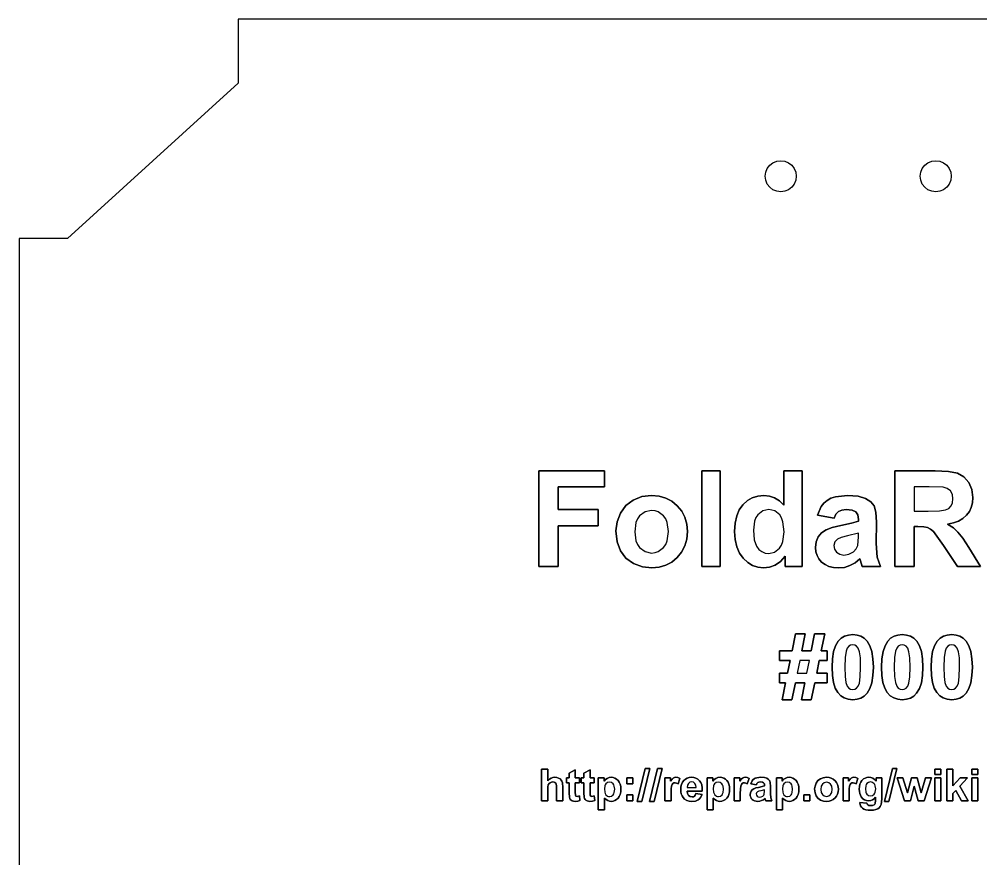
# Model space of a CAD drawing. Header units: metres. Extents: x 784 to 1000, y -1501 to -1285.
# Drawn here: x 783.7 to 907.8, y -1393 to -1284.8 of the extents above; entities that cross this region are included whole.
import ezdxf

# ---------------------------------------------------------------- set-up
doc = ezdxf.new("R2010")
doc.units = ezdxf.units.M

msp = doc.modelspace()

# ---------------------------------------------------------------- linework, layer by layer
at = {"layer": 'Layer0'}
for p, q in [((901.09, -1345.09, 0), (899.14, -1345.09, 0)), ((899.14, -1345.09, 0), (899.14, -1348.22, 0)), ((902.9, -1345.13, 0), (901.09, -1345.09, 0)), ((903.44, -1345.3, 0), (902.9, -1345.13, 0)), ((903.84, -1345.61, 0), (903.44, -1345.3, 0)), ((904.09, -1346.06, 0), (903.84, -1345.61, 0)), ((903.92, -1347.54, 0), (904.11, -1347.13, 0)), ((904.17, -1346.62, 0), (904.09, -1346.06, 0)), ((904.11, -1347.13, 0), (904.17, -1346.62, 0)), ((899.14, -1348.22, 0), (900.98, -1348.22, 0)), ((900.98, -1348.22, 0), (902.44, -1348.18, 0)), ((902.44, -1348.18, 0), (903.22, -1348.06, 0)), ((903.22, -1348.06, 0), (903.62, -1347.86, 0)), ((903.62, -1347.86, 0), (903.92, -1347.54, 0)), ((890.53, -1365.88, 0), (890.38, -1366.28, 0)), ((890.72, -1365.62, 0), (890.53, -1365.88, 0)), ((890.96, -1365.49, 0), (890.72, -1365.62, 0)), ((891.23, -1365.44, 0), (890.96, -1365.49, 0)), ((891.5, -1365.49, 0), (891.23, -1365.44, 0)), ((891.74, -1365.62, 0), (891.5, -1365.49, 0)), ((891.94, -1365.89, 0), (891.74, -1365.62, 0)), ((892.11, -1366.35, 0), (891.94, -1365.89, 0)), ((896.91, -1365.88, 0), (896.76, -1366.28, 0)), ((897.11, -1365.62, 0), (896.91, -1365.88, 0)), ((897.35, -1365.49, 0), (897.11, -1365.62, 0)), ((897.62, -1365.44, 0), (897.35, -1365.49, 0)), ((897.89, -1365.49, 0), (897.62, -1365.44, 0)), ((898.13, -1365.62, 0), (897.89, -1365.49, 0)), ((898.33, -1365.89, 0), (898.13, -1365.62, 0)), ((898.49, -1366.35, 0), (898.33, -1365.89, 0)), ((903.3, -1365.88, 0), (903.15, -1366.28, 0)), ((903.49, -1365.62, 0), (903.3, -1365.88, 0)), ((903.73, -1365.49, 0), (903.49, -1365.62, 0)), ((904, -1365.44, 0), (903.73, -1365.49, 0)), ((904.27, -1365.49, 0), (904, -1365.44, 0)), ((904.51, -1365.62, 0), (904.27, -1365.49, 0)), ((904.71, -1365.89, 0), (904.51, -1365.62, 0)), ((904.88, -1366.35, 0), (904.71, -1365.89, 0)), ((890.25, -1367.1, 0), (890.21, -1368.33, 0)), ((890.38, -1366.28, 0), (890.25, -1367.1, 0)), ((892.22, -1367.11, 0), (892.11, -1366.35, 0)), ((892.25, -1368.33, 0), (892.22, -1367.11, 0)), ((896.64, -1367.1, 0), (896.6, -1368.33, 0)), ((896.76, -1366.28, 0), (896.64, -1367.1, 0)), ((898.6, -1367.11, 0), (898.49, -1366.35, 0)), ((898.64, -1368.33, 0), (898.6, -1367.11, 0)), ((903.02, -1367.1, 0), (902.98, -1368.33, 0)), ((903.15, -1366.28, 0), (903.02, -1367.1, 0)), ((904.99, -1367.11, 0), (904.88, -1366.35, 0)), ((905.02, -1368.33, 0), (904.99, -1367.11, 0)), ((884.41, -1367.45, 0), (884.08, -1369.11, 0)), ((885.65, -1367.45, 0), (884.41, -1367.45, 0)), ((885.32, -1369.11, 0), (885.65, -1367.45, 0)), ((890.21, -1368.33, 0), (890.25, -1369.55, 0)), ((892.21, -1369.57, 0), (892.25, -1368.33, 0)), ((896.6, -1368.33, 0), (896.64, -1369.55, 0)), ((898.6, -1369.57, 0), (898.64, -1368.33, 0)), ((902.98, -1368.33, 0), (903.02, -1369.55, 0)), ((904.98, -1369.57, 0), (905.02, -1368.33, 0)), ((884.08, -1369.11, 0), (885.32, -1369.11, 0)), ((890.25, -1369.55, 0), (890.36, -1370.32, 0)), ((892.09, -1370.39, 0), (892.21, -1369.57, 0)), ((896.64, -1369.55, 0), (896.74, -1370.32, 0)), ((898.48, -1370.39, 0), (898.6, -1369.57, 0)), ((903.02, -1369.55, 0), (903.13, -1370.32, 0)), ((904.86, -1370.39, 0), (904.98, -1369.57, 0)), ((890.36, -1370.32, 0), (890.52, -1370.77, 0)), ((890.52, -1370.77, 0), (890.73, -1371.04, 0)), ((891.74, -1371.04, 0), (891.94, -1370.78, 0)), ((891.94, -1370.78, 0), (892.09, -1370.39, 0)), ((896.74, -1370.32, 0), (896.91, -1370.77, 0)), ((896.91, -1370.77, 0), (897.11, -1371.04, 0)), ((898.13, -1371.04, 0), (898.33, -1370.78, 0)), ((898.33, -1370.78, 0), (898.48, -1370.39, 0)), ((903.13, -1370.32, 0), (903.29, -1370.77, 0)), ((903.29, -1370.77, 0), (903.5, -1371.04, 0)), ((904.51, -1371.04, 0), (904.71, -1370.78, 0)), ((904.71, -1370.78, 0), (904.86, -1370.39, 0)), ((890.73, -1371.04, 0), (890.96, -1371.18, 0)), ((890.96, -1371.18, 0), (891.23, -1371.22, 0)), ((891.23, -1371.22, 0), (891.5, -1371.17, 0)), ((891.5, -1371.17, 0), (891.74, -1371.04, 0)), ((897.11, -1371.04, 0), (897.35, -1371.18, 0)), ((897.35, -1371.18, 0), (897.62, -1371.22, 0)), ((897.62, -1371.22, 0), (897.89, -1371.17, 0)), ((897.89, -1371.17, 0), (898.13, -1371.04, 0)), ((903.5, -1371.04, 0), (903.73, -1371.18, 0)), ((903.73, -1371.18, 0), (904, -1371.22, 0)), ((904, -1371.22, 0), (904.27, -1371.17, 0)), ((904.27, -1371.17, 0), (904.51, -1371.04, 0)), ((893.27, -1383.19, 0), (893.06, -1383.35, 0)), ((893.53, -1383.13, 0), (893.27, -1383.19, 0)), ((893.79, -1383.19, 0), (893.53, -1383.13, 0)), ((894.01, -1383.36, 0), (893.79, -1383.19, 0)), ((892.92, -1383.63, 0), (892.88, -1384.02, 0)), ((892.88, -1384.02, 0), (892.92, -1384.43, 0)), ((892.98, -1383.48, 0), (892.92, -1383.63, 0)), ((892.92, -1384.43, 0), (892.98, -1384.59, 0)), ((893.06, -1383.35, 0), (892.98, -1383.48, 0)), ((894.09, -1383.48, 0), (894.01, -1383.36, 0)), ((894.15, -1383.64, 0), (894.09, -1383.48, 0)), ((894.09, -1384.59, 0), (894.15, -1384.43, 0)), ((894.2, -1384.04, 0), (894.15, -1383.64, 0)), ((894.15, -1384.43, 0), (894.2, -1384.04, 0)), ((892.98, -1384.59, 0), (893.06, -1384.72, 0)), ((893.06, -1384.72, 0), (893.26, -1384.88, 0)), ((893.26, -1384.88, 0), (893.51, -1384.94, 0)), ((893.51, -1384.94, 0), (893.78, -1384.88, 0)), ((893.78, -1384.88, 0), (894, -1384.71, 0)), ((894, -1384.71, 0), (894.09, -1384.59, 0))]:
    msp.add_line(p, q, dxfattribs=at)
for points in [[(783.69, -1313.04, 0), (783.69, -1473.04, 0), (791.94, -1473.04, 0), (811.94, -1495.04, 0), (811.94, -1501.29, 0), (971.94, -1501.29, 0), (971.94, -1493.04, 0), (993.94, -1473.04, 0), (1000.19, -1473.04, 0), (1000.19, -1313.04, 0), (991.94, -1313.04, 0), (971.94, -1291.04, 0), (971.94, -1284.79, 0), (811.94, -1284.79, 0), (811.94, -1293.04, 0), (789.94, -1313.04, 0), (783.69, -1313.04, 0)], [(880.94, -1306.77, 0), (880.53, -1306.45, 0), (880.21, -1306.04, 0), (880.01, -1305.55, 0), (879.94, -1305.04, 0), (880.01, -1304.52, 0), (880.21, -1304.04, 0), (880.53, -1303.62, 0), (880.94, -1303.3, 0), (881.43, -1303.1, 0), (881.94, -1303.04, 0), (882.46, -1303.1, 0), (882.94, -1303.3, 0), (883.36, -1303.62, 0), (883.68, -1304.04, 0), (883.88, -1304.52, 0), (883.94, -1305.04, 0), (883.88, -1305.55, 0), (883.68, -1306.04, 0), (883.36, -1306.45, 0), (882.94, -1306.77, 0), (882.46, -1306.97, 0), (881.94, -1307.04, 0), (881.43, -1306.97, 0), (880.94, -1306.77, 0)], [(900.94, -1303.3, 0), (901.43, -1303.1, 0), (901.94, -1303.04, 0), (902.46, -1303.1, 0), (902.94, -1303.3, 0), (903.36, -1303.62, 0), (903.68, -1304.04, 0), (903.88, -1304.52, 0), (903.94, -1305.04, 0), (903.88, -1305.55, 0), (903.68, -1306.04, 0), (903.36, -1306.45, 0), (902.94, -1306.77, 0), (902.46, -1306.97, 0), (901.94, -1307.04, 0), (901.43, -1306.97, 0), (900.94, -1306.77, 0), (900.53, -1306.45, 0), (900.21, -1306.04, 0), (900.01, -1305.55, 0), (899.94, -1305.04, 0), (900.01, -1304.52, 0), (900.21, -1304.04, 0), (900.53, -1303.62, 0), (900.94, -1303.3, 0)], [(859.19, -1343, 0), (859.19, -1345.09, 0), (853.23, -1345.09, 0), (853.23, -1348.01, 0), (858.38, -1348.01, 0), (858.38, -1350.09, 0), (853.23, -1350.09, 0), (853.23, -1355.33, 0), (850.74, -1355.33, 0), (850.74, -1343, 0), (859.19, -1343, 0)], [(859.19, -1345.09, 0), (859.19, -1343, 0), (850.74, -1343, 0), (850.74, -1355.33, 0), (853.23, -1355.33, 0), (853.23, -1350.09, 0), (858.38, -1350.09, 0), (858.38, -1348.01, 0), (853.23, -1348.01, 0), (853.23, -1345.09, 0), (859.19, -1345.09, 0)], [(874.11, -1355.33, 0), (871.75, -1355.33, 0), (871.75, -1343, 0), (874.11, -1343, 0), (874.11, -1355.33, 0)], [(871.75, -1355.33, 0), (874.11, -1355.33, 0), (874.11, -1343, 0), (871.75, -1343, 0), (871.75, -1355.33, 0)], [(884.72, -1343, 0), (884.72, -1355.33, 0), (882.53, -1355.33, 0), (882.53, -1354.02, 0), (881.93, -1354.69, 0), (881.24, -1355.16, 0), (880.49, -1355.44, 0), (879.74, -1355.53, 0), (878.99, -1355.45, 0), (878.31, -1355.22, 0), (877.68, -1354.83, 0), (877.1, -1354.29, 0), (876.62, -1353.61, 0), (876.28, -1352.81, 0), (876.07, -1351.88, 0), (876, -1350.83, 0), (876.07, -1349.76, 0), (876.27, -1348.83, 0), (876.6, -1348.04, 0), (877.07, -1347.38, 0), (877.64, -1346.86, 0), (878.28, -1346.49, 0), (878.99, -1346.27, 0), (879.77, -1346.2, 0), (880.49, -1346.28, 0), (881.16, -1346.51, 0), (881.79, -1346.9, 0), (882.36, -1347.44, 0), (882.36, -1343, 0), (884.72, -1343, 0)], [(884.72, -1355.33, 0), (884.72, -1343, 0), (882.36, -1343, 0), (882.36, -1347.44, 0), (881.79, -1346.9, 0), (881.16, -1346.51, 0), (880.49, -1346.28, 0), (879.77, -1346.2, 0), (878.99, -1346.27, 0), (878.28, -1346.49, 0), (877.64, -1346.86, 0), (877.07, -1347.38, 0), (876.6, -1348.04, 0), (876.27, -1348.83, 0), (876.07, -1349.76, 0), (876, -1350.83, 0), (876.07, -1351.88, 0), (876.28, -1352.81, 0), (876.62, -1353.61, 0), (877.1, -1354.29, 0), (877.68, -1354.83, 0), (878.31, -1355.22, 0), (878.99, -1355.45, 0), (879.74, -1355.53, 0), (880.49, -1355.44, 0), (881.24, -1355.16, 0), (881.93, -1354.69, 0), (882.53, -1354.02, 0), (882.53, -1355.33, 0), (884.72, -1355.33, 0)], [(905.57, -1343.8, 0), (906.2, -1344.52, 0), (906.6, -1345.43, 0), (906.74, -1346.46, 0), (906.68, -1347.12, 0), (906.53, -1347.73, 0), (906.28, -1348.27, 0), (905.92, -1348.75, 0), (905.46, -1349.16, 0), (904.9, -1349.49, 0), (904.24, -1349.73, 0), (903.48, -1349.89, 0), (904.22, -1350.38, 0), (904.81, -1350.92, 0), (905.43, -1351.71, 0), (906.23, -1352.92, 0), (907.74, -1355.33, 0), (904.76, -1355.33, 0), (902.96, -1352.65, 0), (901.65, -1350.84, 0), (901.28, -1350.52, 0), (900.9, -1350.32, 0), (900.39, -1350.22, 0), (899.65, -1350.18, 0), (899.14, -1350.18, 0), (899.14, -1355.33, 0), (896.65, -1355.33, 0), (896.65, -1343, 0), (901.89, -1343, 0), (903.6, -1343.09, 0), (904.76, -1343.33, 0), (905.57, -1343.8, 0)], [(906.2, -1344.52, 0), (905.57, -1343.8, 0), (904.76, -1343.33, 0), (903.6, -1343.09, 0), (901.89, -1343, 0), (896.65, -1343, 0), (896.65, -1355.33, 0), (899.14, -1355.33, 0), (899.14, -1350.18, 0), (899.65, -1350.18, 0), (900.39, -1350.22, 0), (900.9, -1350.32, 0), (901.28, -1350.52, 0), (901.65, -1350.84, 0), (902.96, -1352.65, 0), (904.76, -1355.33, 0), (907.74, -1355.33, 0), (906.23, -1352.92, 0), (905.43, -1351.71, 0), (904.81, -1350.92, 0), (904.22, -1350.38, 0), (903.48, -1349.89, 0), (904.24, -1349.73, 0), (904.9, -1349.49, 0), (905.46, -1349.16, 0), (905.92, -1348.75, 0), (906.28, -1348.27, 0), (906.53, -1347.73, 0), (906.68, -1347.12, 0), (906.74, -1346.46, 0), (906.6, -1345.43, 0), (906.2, -1344.52, 0)], [(860.68, -1350.74, 0), (860.83, -1349.58, 0), (861.26, -1348.46, 0), (861.96, -1347.49, 0), (862.91, -1346.78, 0), (864.03, -1346.34, 0), (865.28, -1346.2, 0), (866.25, -1346.28, 0), (867.12, -1346.53, 0), (867.91, -1346.94, 0), (868.6, -1347.51, 0), (869.17, -1348.22, 0), (869.57, -1349, 0), (869.82, -1349.88, 0), (869.9, -1350.84, 0), (869.82, -1351.81, 0), (869.57, -1352.69, 0), (869.16, -1353.49, 0), (868.59, -1354.2, 0), (867.89, -1354.78, 0), (867.11, -1355.2, 0), (866.25, -1355.45, 0), (865.3, -1355.53, 0), (864.1, -1355.39, 0), (862.96, -1354.98, 0), (861.98, -1354.29, 0), (861.26, -1353.35, 0), (860.83, -1352.16, 0), (860.68, -1350.74, 0)], [(860.83, -1349.58, 0), (860.68, -1350.74, 0), (860.83, -1352.16, 0), (861.26, -1353.35, 0), (861.98, -1354.29, 0), (862.96, -1354.98, 0), (864.1, -1355.39, 0), (865.3, -1355.53, 0), (866.25, -1355.45, 0), (867.11, -1355.2, 0), (867.89, -1354.78, 0), (868.59, -1354.2, 0), (869.16, -1353.49, 0), (869.57, -1352.69, 0), (869.82, -1351.81, 0), (869.9, -1350.84, 0), (869.82, -1349.88, 0), (869.57, -1349, 0), (869.17, -1348.22, 0), (868.6, -1347.51, 0), (867.91, -1346.94, 0), (867.12, -1346.53, 0), (866.25, -1346.28, 0), (865.28, -1346.2, 0), (864.03, -1346.34, 0), (862.91, -1346.78, 0), (861.96, -1347.49, 0), (861.26, -1348.46, 0), (860.83, -1349.58, 0)], [(887.92, -1346.82, 0), (888.41, -1346.55, 0), (889.01, -1346.35, 0), (890.54, -1346.2, 0), (891.92, -1346.29, 0), (892.9, -1346.57, 0), (893.55, -1347, 0), (893.98, -1347.52, 0), (894.22, -1348.34, 0), (894.3, -1349.64, 0), (894.27, -1352.4, 0), (894.39, -1354.13, 0), (894.81, -1355.33, 0), (892.47, -1355.33, 0), (892.25, -1354.63, 0), (892.16, -1354.35, 0), (891.54, -1354.87, 0), (890.87, -1355.24, 0), (890.16, -1355.46, 0), (889.4, -1355.53, 0), (888.74, -1355.48, 0), (888.16, -1355.34, 0), (887.66, -1355.11, 0), (887.22, -1354.78, 0), (886.88, -1354.38, 0), (886.63, -1353.94, 0), (886.48, -1353.44, 0), (886.43, -1352.89, 0), (886.52, -1352.18, 0), (886.79, -1351.54, 0), (887.22, -1351.02, 0), (887.8, -1350.63, 0), (888.6, -1350.34, 0), (889.68, -1350.08, 0), (891.09, -1349.78, 0), (891.98, -1349.5, 0), (891.98, -1349.27, 0), (891.89, -1348.68, 0), (891.64, -1348.3, 0), (891.16, -1348.08, 0), (890.37, -1348.01, 0), (889.81, -1348.07, 0), (889.39, -1348.25, 0), (889.07, -1348.6, 0), (888.82, -1349.12, 0), (886.67, -1348.74, 0), (887.16, -1347.61, 0), (887.51, -1347.17, 0), (887.92, -1346.82, 0)], [(888.41, -1346.55, 0), (887.92, -1346.82, 0), (887.51, -1347.17, 0), (887.16, -1347.61, 0), (886.67, -1348.74, 0), (888.82, -1349.12, 0), (889.07, -1348.6, 0), (889.39, -1348.25, 0), (889.81, -1348.07, 0), (890.37, -1348.01, 0), (891.16, -1348.08, 0), (891.64, -1348.3, 0), (891.89, -1348.68, 0), (891.98, -1349.27, 0), (891.98, -1349.5, 0), (891.09, -1349.78, 0), (889.68, -1350.08, 0), (888.6, -1350.34, 0), (887.8, -1350.63, 0), (887.22, -1351.02, 0), (886.79, -1351.54, 0), (886.52, -1352.18, 0), (886.43, -1352.89, 0), (886.48, -1353.44, 0), (886.63, -1353.94, 0), (886.88, -1354.38, 0), (887.22, -1354.78, 0), (887.66, -1355.11, 0), (888.16, -1355.34, 0), (888.74, -1355.48, 0), (889.4, -1355.53, 0), (890.16, -1355.46, 0), (890.87, -1355.24, 0), (891.54, -1354.87, 0), (892.16, -1354.35, 0), (892.25, -1354.63, 0), (892.47, -1355.33, 0), (894.81, -1355.33, 0), (894.39, -1354.13, 0), (894.27, -1352.4, 0), (894.3, -1349.64, 0), (894.22, -1348.34, 0), (893.98, -1347.52, 0), (893.55, -1347, 0), (892.9, -1346.57, 0), (891.92, -1346.29, 0), (890.54, -1346.2, 0), (889.01, -1346.35, 0), (888.41, -1346.55, 0)], [(863.46, -1349.22, 0), (863.26, -1349.69, 0), (863.1, -1350.86, 0), (863.26, -1352.04, 0), (863.46, -1352.51, 0), (863.73, -1352.9, 0), (864.44, -1353.43, 0), (865.29, -1353.61, 0), (865.73, -1353.56, 0), (866.14, -1353.43, 0), (866.84, -1352.9, 0), (867.11, -1352.51, 0), (867.31, -1352.03, 0), (867.47, -1350.85, 0), (867.31, -1349.69, 0), (867.11, -1349.22, 0), (866.84, -1348.83, 0), (866.14, -1348.3, 0), (865.73, -1348.17, 0), (865.29, -1348.12, 0), (864.44, -1348.3, 0), (863.73, -1348.83, 0), (863.46, -1349.22, 0)], [(878.56, -1349.51, 0), (878.42, -1350.67, 0), (878.51, -1351.9, 0), (878.81, -1352.74, 0), (879.12, -1353.14, 0), (879.5, -1353.43, 0), (879.92, -1353.61, 0), (880.41, -1353.66, 0), (881.16, -1353.49, 0), (881.8, -1352.97, 0), (882.05, -1352.58, 0), (882.22, -1352.11, 0), (882.37, -1350.9, 0), (882.23, -1349.58, 0), (882.06, -1349.08, 0), (881.81, -1348.68, 0), (881.18, -1348.18, 0), (880.39, -1348.01, 0), (879.62, -1348.17, 0), (878.98, -1348.67, 0), (878.73, -1349.05, 0), (878.56, -1349.51, 0)], [(891.32, -1353.45, 0), (891.68, -1353.09, 0), (891.89, -1352.66, 0), (891.98, -1351.51, 0), (891.98, -1351.04, 0), (890.54, -1351.4, 0), (889.73, -1351.61, 0), (889.25, -1351.82, 0), (888.91, -1352.19, 0), (888.79, -1352.65, 0), (888.88, -1353.11, 0), (889.16, -1353.51, 0), (889.58, -1353.78, 0), (890.1, -1353.87, 0), (890.73, -1353.76, 0), (891.32, -1353.45, 0)], [(882.56, -1370.34, 0), (881.8, -1370.34, 0), (881.8, -1369.11, 0), (882.81, -1369.11, 0), (883.15, -1367.45, 0), (881.8, -1367.45, 0), (881.8, -1366.21, 0), (883.4, -1366.21, 0), (883.84, -1364.03, 0), (885.1, -1364.03, 0), (884.65, -1366.21, 0), (885.89, -1366.21, 0), (886.32, -1364.03, 0), (887.62, -1364.03, 0), (887.18, -1366.21, 0), (887.95, -1366.21, 0), (887.95, -1367.45, 0), (886.92, -1367.45, 0), (886.59, -1369.11, 0), (887.95, -1369.11, 0), (887.95, -1370.34, 0), (886.34, -1370.34, 0), (885.89, -1372.53, 0), (884.64, -1372.53, 0), (885.07, -1370.34, 0), (883.83, -1370.34, 0), (883.39, -1372.53, 0), (882.12, -1372.53, 0), (882.56, -1370.34, 0)], [(881.8, -1370.34, 0), (882.56, -1370.34, 0), (882.12, -1372.53, 0), (883.39, -1372.53, 0), (883.83, -1370.34, 0), (885.07, -1370.34, 0), (884.64, -1372.53, 0), (885.89, -1372.53, 0), (886.34, -1370.34, 0), (887.95, -1370.34, 0), (887.95, -1369.11, 0), (886.59, -1369.11, 0), (886.92, -1367.45, 0), (887.95, -1367.45, 0), (887.95, -1366.21, 0), (887.18, -1366.21, 0), (887.62, -1364.03, 0), (886.32, -1364.03, 0), (885.89, -1366.21, 0), (884.65, -1366.21, 0), (885.1, -1364.03, 0), (883.84, -1364.03, 0), (883.4, -1366.21, 0), (881.8, -1366.21, 0), (881.8, -1367.45, 0), (883.15, -1367.45, 0), (882.81, -1369.11, 0), (881.8, -1369.11, 0), (881.8, -1370.34, 0)], [(891.23, -1364.13, 0), (891.8, -1364.19, 0), (892.3, -1364.35, 0), (892.73, -1364.61, 0), (893.1, -1364.99, 0), (893.45, -1365.57, 0), (893.7, -1366.33, 0), (893.85, -1367.25, 0), (893.9, -1368.33, 0), (893.85, -1369.42, 0), (893.7, -1370.34, 0), (893.45, -1371.09, 0), (893.1, -1371.69, 0), (892.73, -1372.05, 0), (892.3, -1372.32, 0), (891.8, -1372.47, 0), (891.23, -1372.53, 0), (890.66, -1372.47, 0), (890.15, -1372.3, 0), (889.7, -1372.01, 0), (889.3, -1371.6, 0), (888.98, -1371.05, 0), (888.75, -1370.32, 0), (888.61, -1369.41, 0), (888.57, -1368.32, 0), (888.62, -1367.24, 0), (888.77, -1366.32, 0), (889.02, -1365.57, 0), (889.37, -1364.98, 0), (889.74, -1364.61, 0), (890.17, -1364.34, 0), (890.67, -1364.19, 0), (891.23, -1364.13, 0)], [(891.8, -1364.19, 0), (891.23, -1364.13, 0), (890.67, -1364.19, 0), (890.17, -1364.34, 0), (889.74, -1364.61, 0), (889.37, -1364.98, 0), (889.02, -1365.57, 0), (888.77, -1366.32, 0), (888.62, -1367.24, 0), (888.57, -1368.32, 0), (888.61, -1369.41, 0), (888.75, -1370.32, 0), (888.98, -1371.05, 0), (889.3, -1371.6, 0), (889.7, -1372.01, 0), (890.15, -1372.3, 0), (890.66, -1372.47, 0), (891.23, -1372.53, 0), (891.8, -1372.47, 0), (892.3, -1372.32, 0), (892.73, -1372.05, 0), (893.1, -1371.69, 0), (893.45, -1371.09, 0), (893.7, -1370.34, 0), (893.85, -1369.42, 0), (893.9, -1368.33, 0), (893.85, -1367.25, 0), (893.7, -1366.33, 0), (893.45, -1365.57, 0), (893.1, -1364.99, 0), (892.73, -1364.61, 0), (892.3, -1364.35, 0), (891.8, -1364.19, 0)], [(897.62, -1364.13, 0), (898.18, -1364.19, 0), (898.68, -1364.35, 0), (899.12, -1364.61, 0), (899.49, -1364.99, 0), (899.84, -1365.57, 0), (900.09, -1366.33, 0), (900.24, -1367.25, 0), (900.29, -1368.33, 0), (900.24, -1369.42, 0), (900.09, -1370.34, 0), (899.83, -1371.09, 0), (899.48, -1371.69, 0), (899.11, -1372.05, 0), (898.68, -1372.32, 0), (898.18, -1372.47, 0), (897.62, -1372.53, 0), (897.05, -1372.47, 0), (896.54, -1372.3, 0), (896.08, -1372.01, 0), (895.69, -1371.6, 0), (895.36, -1371.05, 0), (895.13, -1370.32, 0), (895, -1369.41, 0), (894.95, -1368.32, 0), (895, -1367.24, 0), (895.15, -1366.32, 0), (895.41, -1365.57, 0), (895.76, -1364.98, 0), (896.12, -1364.61, 0), (896.56, -1364.34, 0), (897.06, -1364.19, 0), (897.62, -1364.13, 0)], [(898.18, -1364.19, 0), (897.62, -1364.13, 0), (897.06, -1364.19, 0), (896.56, -1364.34, 0), (896.12, -1364.61, 0), (895.76, -1364.98, 0), (895.41, -1365.57, 0), (895.15, -1366.32, 0), (895, -1367.24, 0), (894.95, -1368.32, 0), (895, -1369.41, 0), (895.13, -1370.32, 0), (895.36, -1371.05, 0), (895.69, -1371.6, 0), (896.08, -1372.01, 0), (896.54, -1372.3, 0), (897.05, -1372.47, 0), (897.62, -1372.53, 0), (898.18, -1372.47, 0), (898.68, -1372.32, 0), (899.11, -1372.05, 0), (899.48, -1371.69, 0), (899.83, -1371.09, 0), (900.09, -1370.34, 0), (900.24, -1369.42, 0), (900.29, -1368.33, 0), (900.24, -1367.25, 0), (900.09, -1366.33, 0), (899.84, -1365.57, 0), (899.49, -1364.99, 0), (899.12, -1364.61, 0), (898.68, -1364.35, 0), (898.18, -1364.19, 0)], [(904, -1364.13, 0), (904.57, -1364.19, 0), (905.07, -1364.35, 0), (905.5, -1364.61, 0), (905.87, -1364.99, 0), (906.22, -1365.57, 0), (906.47, -1366.33, 0), (906.62, -1367.25, 0), (906.67, -1368.33, 0), (906.62, -1369.42, 0), (906.47, -1370.34, 0), (906.22, -1371.09, 0), (905.87, -1371.69, 0), (905.5, -1372.05, 0), (905.07, -1372.32, 0), (904.57, -1372.47, 0), (904, -1372.53, 0), (903.43, -1372.47, 0), (902.92, -1372.3, 0), (902.47, -1372.01, 0), (902.07, -1371.6, 0), (901.75, -1371.05, 0), (901.52, -1370.32, 0), (901.38, -1369.41, 0), (901.34, -1368.32, 0), (901.39, -1367.24, 0), (901.54, -1366.32, 0), (901.79, -1365.57, 0), (902.14, -1364.98, 0), (902.51, -1364.61, 0), (902.94, -1364.34, 0), (903.44, -1364.19, 0), (904, -1364.13, 0)], [(904.57, -1364.19, 0), (904, -1364.13, 0), (903.44, -1364.19, 0), (902.94, -1364.34, 0), (902.51, -1364.61, 0), (902.14, -1364.98, 0), (901.79, -1365.57, 0), (901.54, -1366.32, 0), (901.39, -1367.24, 0), (901.34, -1368.32, 0), (901.38, -1369.41, 0), (901.52, -1370.32, 0), (901.75, -1371.05, 0), (902.07, -1371.6, 0), (902.47, -1372.01, 0), (902.92, -1372.3, 0), (903.43, -1372.47, 0), (904, -1372.53, 0), (904.57, -1372.47, 0), (905.07, -1372.32, 0), (905.5, -1372.05, 0), (905.87, -1371.69, 0), (906.22, -1371.09, 0), (906.47, -1370.34, 0), (906.62, -1369.42, 0), (906.67, -1368.33, 0), (906.62, -1367.25, 0), (906.47, -1366.33, 0), (906.22, -1365.57, 0), (905.87, -1364.99, 0), (905.5, -1364.61, 0), (905.07, -1364.35, 0), (904.57, -1364.19, 0)], [(851.1, -1381.47, 0), (851.89, -1381.47, 0), (851.89, -1382.98, 0), (852.09, -1382.78, 0), (852.31, -1382.64, 0), (852.55, -1382.56, 0), (852.8, -1382.53, 0), (853.06, -1382.56, 0), (853.29, -1382.63, 0), (853.48, -1382.75, 0), (853.62, -1382.89, 0), (853.72, -1383.05, 0), (853.77, -1383.24, 0), (853.81, -1383.83, 0), (853.81, -1385.57, 0), (853.03, -1385.57, 0), (853.03, -1384, 0), (853.02, -1383.62, 0), (852.98, -1383.41, 0), (852.92, -1383.29, 0), (852.82, -1383.21, 0), (852.7, -1383.15, 0), (852.54, -1383.13, 0), (852.35, -1383.16, 0), (852.19, -1383.23, 0), (852.06, -1383.35, 0), (851.96, -1383.52, 0), (851.91, -1383.75, 0), (851.89, -1384.08, 0), (851.89, -1385.57, 0), (851.1, -1385.57, 0), (851.1, -1381.47, 0)], [(851.89, -1381.47, 0), (851.1, -1381.47, 0), (851.1, -1385.57, 0), (851.89, -1385.57, 0), (851.89, -1384.08, 0), (851.91, -1383.75, 0), (851.96, -1383.52, 0), (852.06, -1383.35, 0), (852.19, -1383.23, 0), (852.35, -1383.16, 0), (852.54, -1383.13, 0), (852.7, -1383.15, 0), (852.82, -1383.21, 0), (852.92, -1383.29, 0), (852.98, -1383.41, 0), (853.02, -1383.62, 0), (853.03, -1384, 0), (853.03, -1385.57, 0), (853.81, -1385.57, 0), (853.81, -1383.83, 0), (853.77, -1383.24, 0), (853.72, -1383.05, 0), (853.62, -1382.89, 0), (853.48, -1382.75, 0), (853.29, -1382.63, 0), (853.06, -1382.56, 0), (852.8, -1382.53, 0), (852.55, -1382.56, 0), (852.31, -1382.64, 0), (852.09, -1382.78, 0), (851.89, -1382.98, 0), (851.89, -1381.47, 0)], [(855.44, -1382.6, 0), (855.98, -1382.6, 0), (855.98, -1383.23, 0), (855.44, -1383.23, 0), (855.44, -1384.43, 0), (855.46, -1384.85, 0), (855.53, -1384.95, 0), (855.66, -1384.99, 0), (855.98, -1384.91, 0), (856.04, -1385.52, 0), (855.75, -1385.61, 0), (855.42, -1385.64, 0), (855.22, -1385.62, 0), (855.04, -1385.57, 0), (854.89, -1385.49, 0), (854.79, -1385.39, 0), (854.72, -1385.25, 0), (854.68, -1385.08, 0), (854.65, -1384.52, 0), (854.65, -1383.23, 0), (854.29, -1383.23, 0), (854.29, -1382.6, 0), (854.65, -1382.6, 0), (854.65, -1382.01, 0), (855.44, -1381.55, 0), (855.44, -1382.6, 0)], [(855.98, -1382.6, 0), (855.44, -1382.6, 0), (855.44, -1381.55, 0), (854.65, -1382.01, 0), (854.65, -1382.6, 0), (854.29, -1382.6, 0), (854.29, -1383.23, 0), (854.65, -1383.23, 0), (854.65, -1384.52, 0), (854.68, -1385.08, 0), (854.72, -1385.25, 0), (854.79, -1385.39, 0), (854.89, -1385.49, 0), (855.04, -1385.57, 0), (855.22, -1385.62, 0), (855.42, -1385.64, 0), (855.75, -1385.61, 0), (856.04, -1385.52, 0), (855.98, -1384.91, 0), (855.66, -1384.99, 0), (855.53, -1384.95, 0), (855.46, -1384.85, 0), (855.44, -1384.43, 0), (855.44, -1383.23, 0), (855.98, -1383.23, 0), (855.98, -1382.6, 0)], [(857.35, -1382.6, 0), (857.89, -1382.6, 0), (857.89, -1383.23, 0), (857.35, -1383.23, 0), (857.35, -1384.43, 0), (857.37, -1384.85, 0), (857.44, -1384.95, 0), (857.57, -1384.99, 0), (857.89, -1384.91, 0), (857.95, -1385.52, 0), (857.66, -1385.61, 0), (857.33, -1385.64, 0), (857.13, -1385.62, 0), (856.95, -1385.57, 0), (856.8, -1385.49, 0), (856.7, -1385.39, 0), (856.63, -1385.25, 0), (856.59, -1385.08, 0), (856.56, -1384.52, 0), (856.56, -1383.23, 0), (856.2, -1383.23, 0), (856.2, -1382.6, 0), (856.56, -1382.6, 0), (856.56, -1382.01, 0), (857.35, -1381.55, 0), (857.35, -1382.6, 0)], [(857.89, -1382.6, 0), (857.35, -1382.6, 0), (857.35, -1381.55, 0), (856.56, -1382.01, 0), (856.56, -1382.6, 0), (856.2, -1382.6, 0), (856.2, -1383.23, 0), (856.56, -1383.23, 0), (856.56, -1384.52, 0), (856.59, -1385.08, 0), (856.63, -1385.25, 0), (856.7, -1385.39, 0), (856.8, -1385.49, 0), (856.95, -1385.57, 0), (857.13, -1385.62, 0), (857.33, -1385.64, 0), (857.66, -1385.61, 0), (857.95, -1385.52, 0), (857.89, -1384.91, 0), (857.57, -1384.99, 0), (857.44, -1384.95, 0), (857.37, -1384.85, 0), (857.35, -1384.43, 0), (857.35, -1383.23, 0), (857.89, -1383.23, 0), (857.89, -1382.6, 0)], [(864.01, -1385.64, 0), (863.43, -1385.64, 0), (864.45, -1381.4, 0), (865.04, -1381.4, 0), (864.01, -1385.64, 0)], [(863.43, -1385.64, 0), (864.01, -1385.64, 0), (865.04, -1381.4, 0), (864.45, -1381.4, 0), (863.43, -1385.64, 0)], [(865.61, -1385.64, 0), (865.03, -1385.64, 0), (866.05, -1381.4, 0), (866.64, -1381.4, 0), (865.61, -1385.64, 0)], [(865.03, -1385.64, 0), (865.61, -1385.64, 0), (866.64, -1381.4, 0), (866.05, -1381.4, 0), (865.03, -1385.64, 0)], [(895.33, -1385.64, 0), (896.35, -1381.4, 0), (896.94, -1381.4, 0), (895.91, -1385.64, 0), (895.33, -1385.64, 0)], [(896.35, -1381.4, 0), (895.33, -1385.64, 0), (895.91, -1385.64, 0), (896.94, -1381.4, 0), (896.35, -1381.4, 0)], [(901.81, -1382.19, 0), (901.81, -1381.47, 0), (902.6, -1381.47, 0), (902.6, -1382.19, 0), (901.81, -1382.19, 0)], [(901.81, -1381.47, 0), (901.81, -1382.19, 0), (902.6, -1382.19, 0), (902.6, -1381.47, 0), (901.81, -1381.47, 0)], [(903.38, -1385.57, 0), (903.38, -1381.47, 0), (904.17, -1381.47, 0), (904.17, -1383.65, 0), (905.09, -1382.6, 0), (906.06, -1382.6, 0), (905.04, -1383.69, 0), (906.13, -1385.57, 0), (905.28, -1385.57, 0), (904.53, -1384.24, 0), (904.17, -1384.62, 0), (904.17, -1385.57, 0), (903.38, -1385.57, 0)], [(903.38, -1381.47, 0), (903.38, -1385.57, 0), (904.17, -1385.57, 0), (904.17, -1384.62, 0), (904.53, -1384.24, 0), (905.28, -1385.57, 0), (906.13, -1385.57, 0), (905.04, -1383.69, 0), (906.06, -1382.6, 0), (905.09, -1382.6, 0), (904.17, -1383.65, 0), (904.17, -1381.47, 0), (903.38, -1381.47, 0)], [(906.6, -1382.19, 0), (906.6, -1381.47, 0), (907.39, -1381.47, 0), (907.39, -1382.19, 0), (906.6, -1382.19, 0)], [(906.6, -1381.47, 0), (906.6, -1382.19, 0), (907.39, -1382.19, 0), (907.39, -1381.47, 0), (906.6, -1381.47, 0)], [(858.41, -1386.71, 0), (858.41, -1382.6, 0), (859.15, -1382.6, 0), (859.15, -1383.03, 0), (859.32, -1382.83, 0), (859.54, -1382.67, 0), (859.79, -1382.57, 0), (860.08, -1382.53, 0), (860.33, -1382.56, 0), (860.56, -1382.63, 0), (860.77, -1382.76, 0), (860.96, -1382.94, 0), (861.11, -1383.16, 0), (861.23, -1383.42, 0), (861.3, -1383.73, 0), (861.32, -1384.07, 0), (861.3, -1384.42, 0), (861.23, -1384.73, 0), (861.11, -1385, 0), (860.95, -1385.23, 0), (860.76, -1385.41, 0), (860.55, -1385.54, 0), (860.32, -1385.62, 0), (860.07, -1385.64, 0), (859.84, -1385.62, 0), (859.62, -1385.54, 0), (859.42, -1385.41, 0), (859.2, -1385.21, 0), (859.2, -1386.71, 0), (858.41, -1386.71, 0)], [(858.41, -1382.6, 0), (858.41, -1386.71, 0), (859.2, -1386.71, 0), (859.2, -1385.21, 0), (859.42, -1385.41, 0), (859.62, -1385.54, 0), (859.84, -1385.62, 0), (860.07, -1385.64, 0), (860.32, -1385.62, 0), (860.55, -1385.54, 0), (860.76, -1385.41, 0), (860.95, -1385.23, 0), (861.11, -1385, 0), (861.23, -1384.73, 0), (861.3, -1384.42, 0), (861.32, -1384.07, 0), (861.3, -1383.73, 0), (861.23, -1383.42, 0), (861.11, -1383.16, 0), (860.96, -1382.94, 0), (860.77, -1382.76, 0), (860.56, -1382.63, 0), (860.33, -1382.56, 0), (860.08, -1382.53, 0), (859.79, -1382.57, 0), (859.54, -1382.67, 0), (859.32, -1382.83, 0), (859.15, -1383.03, 0), (859.15, -1382.6, 0), (858.41, -1382.6, 0)], [(859.24, -1383.65, 0), (859.19, -1384.04, 0), (859.24, -1384.47, 0), (859.31, -1384.64, 0), (859.39, -1384.78, 0), (859.61, -1384.96, 0), (859.74, -1385, 0), (859.88, -1385.02, 0), (860.13, -1384.96, 0), (860.33, -1384.8, 0), (860.41, -1384.67, 0), (860.47, -1384.51, 0), (860.52, -1384.07, 0), (860.47, -1383.67, 0), (860.41, -1383.51, 0), (860.33, -1383.38, 0), (860.12, -1383.21, 0), (859.86, -1383.15, 0), (859.6, -1383.21, 0), (859.38, -1383.38, 0), (859.3, -1383.5, 0), (859.24, -1383.65, 0)], [(862.88, -1383.39, 0), (862.09, -1383.39, 0), (862.09, -1382.6, 0), (862.88, -1382.6, 0), (862.88, -1383.39, 0)], [(862.09, -1383.39, 0), (862.88, -1383.39, 0), (862.88, -1382.6, 0), (862.09, -1382.6, 0), (862.09, -1383.39, 0)], [(867.8, -1384.65, 0), (867.8, -1385.57, 0), (867.01, -1385.57, 0), (867.01, -1382.6, 0), (867.74, -1382.6, 0), (867.74, -1383.02, 0), (867.92, -1382.77, 0), (868.08, -1382.63, 0), (868.24, -1382.55, 0), (868.42, -1382.53, 0), (868.68, -1382.57, 0), (868.94, -1382.68, 0), (868.7, -1383.37, 0), (868.5, -1383.27, 0), (868.33, -1383.24, 0), (868.17, -1383.26, 0), (868.04, -1383.33, 0), (867.94, -1383.46, 0), (867.86, -1383.66, 0), (867.81, -1384.03, 0), (867.8, -1384.65, 0)], [(867.8, -1385.57, 0), (867.8, -1384.65, 0), (867.81, -1384.03, 0), (867.86, -1383.66, 0), (867.94, -1383.46, 0), (868.04, -1383.33, 0), (868.17, -1383.26, 0), (868.33, -1383.24, 0), (868.5, -1383.27, 0), (868.7, -1383.37, 0), (868.94, -1382.68, 0), (868.68, -1382.57, 0), (868.42, -1382.53, 0), (868.24, -1382.55, 0), (868.08, -1382.63, 0), (867.92, -1382.77, 0), (867.74, -1383.02, 0), (867.74, -1382.6, 0), (867.01, -1382.6, 0), (867.01, -1385.57, 0), (867.8, -1385.57, 0)], [(870.92, -1384.82, 0), (871, -1384.63, 0), (871.79, -1384.76, 0), (871.59, -1385.14, 0), (871.46, -1385.29, 0), (871.31, -1385.42, 0), (871.14, -1385.51, 0), (870.94, -1385.59, 0), (870.49, -1385.64, 0), (870.13, -1385.61, 0), (869.82, -1385.51, 0), (869.55, -1385.36, 0), (869.34, -1385.13, 0), (869.21, -1384.92, 0), (869.12, -1384.67, 0), (869.07, -1384.4, 0), (869.05, -1384.11, 0), (869.07, -1383.76, 0), (869.15, -1383.45, 0), (869.27, -1383.18, 0), (869.44, -1382.95, 0), (869.64, -1382.77, 0), (869.87, -1382.64, 0), (870.13, -1382.56, 0), (870.41, -1382.53, 0), (870.73, -1382.56, 0), (871.01, -1382.64, 0), (871.25, -1382.78, 0), (871.46, -1382.97, 0), (871.63, -1383.22, 0), (871.75, -1383.52, 0), (871.81, -1383.89, 0), (871.83, -1384.31, 0), (869.86, -1384.31, 0), (869.91, -1384.62, 0), (870.05, -1384.86, 0), (870.25, -1385, 0), (870.5, -1385.05, 0), (870.67, -1385.03, 0), (870.81, -1384.95, 0), (870.92, -1384.82, 0)], [(871, -1384.63, 0), (870.92, -1384.82, 0), (870.81, -1384.95, 0), (870.67, -1385.03, 0), (870.5, -1385.05, 0), (870.25, -1385, 0), (870.05, -1384.86, 0), (869.91, -1384.62, 0), (869.86, -1384.31, 0), (871.83, -1384.31, 0), (871.81, -1383.89, 0), (871.75, -1383.52, 0), (871.63, -1383.22, 0), (871.46, -1382.97, 0), (871.25, -1382.78, 0), (871.01, -1382.64, 0), (870.73, -1382.56, 0), (870.41, -1382.53, 0), (870.13, -1382.56, 0), (869.87, -1382.64, 0), (869.64, -1382.77, 0), (869.44, -1382.95, 0), (869.27, -1383.18, 0), (869.15, -1383.45, 0), (869.07, -1383.76, 0), (869.05, -1384.11, 0), (869.07, -1384.4, 0), (869.12, -1384.67, 0), (869.21, -1384.92, 0), (869.34, -1385.13, 0), (869.55, -1385.36, 0), (869.82, -1385.51, 0), (870.13, -1385.61, 0), (870.49, -1385.64, 0), (870.94, -1385.59, 0), (871.14, -1385.51, 0), (871.31, -1385.42, 0), (871.46, -1385.29, 0), (871.59, -1385.14, 0), (871.79, -1384.76, 0), (871, -1384.63, 0)], [(869.87, -1383.83, 0), (871.05, -1383.83, 0), (871, -1383.53, 0), (870.87, -1383.31, 0), (870.68, -1383.18, 0), (870.46, -1383.13, 0), (870.23, -1383.18, 0), (870.03, -1383.32, 0), (869.91, -1383.54, 0), (869.87, -1383.83, 0)], [(872.45, -1386.71, 0), (872.45, -1382.6, 0), (873.18, -1382.6, 0), (873.18, -1383.03, 0), (873.35, -1382.83, 0), (873.57, -1382.67, 0), (873.83, -1382.57, 0), (874.11, -1382.53, 0), (874.36, -1382.56, 0), (874.59, -1382.63, 0), (874.8, -1382.76, 0), (874.99, -1382.94, 0), (875.15, -1383.16, 0), (875.26, -1383.42, 0), (875.33, -1383.73, 0), (875.35, -1384.07, 0), (875.33, -1384.42, 0), (875.26, -1384.73, 0), (875.15, -1385, 0), (874.99, -1385.23, 0), (874.8, -1385.41, 0), (874.58, -1385.54, 0), (874.35, -1385.62, 0), (874.1, -1385.64, 0), (873.87, -1385.62, 0), (873.66, -1385.54, 0), (873.45, -1385.41, 0), (873.24, -1385.21, 0), (873.24, -1386.71, 0), (872.45, -1386.71, 0)], [(872.45, -1382.6, 0), (872.45, -1386.71, 0), (873.24, -1386.71, 0), (873.24, -1385.21, 0), (873.45, -1385.41, 0), (873.66, -1385.54, 0), (873.87, -1385.62, 0), (874.1, -1385.64, 0), (874.35, -1385.62, 0), (874.58, -1385.54, 0), (874.8, -1385.41, 0), (874.99, -1385.23, 0), (875.15, -1385, 0), (875.26, -1384.73, 0), (875.33, -1384.42, 0), (875.35, -1384.07, 0), (875.33, -1383.73, 0), (875.26, -1383.42, 0), (875.15, -1383.16, 0), (874.99, -1382.94, 0), (874.8, -1382.76, 0), (874.59, -1382.63, 0), (874.36, -1382.56, 0), (874.11, -1382.53, 0), (873.83, -1382.57, 0), (873.57, -1382.67, 0), (873.35, -1382.83, 0), (873.18, -1383.03, 0), (873.18, -1382.6, 0), (872.45, -1382.6, 0)], [(873.28, -1383.65, 0), (873.23, -1384.04, 0), (873.28, -1384.47, 0), (873.34, -1384.64, 0), (873.43, -1384.78, 0), (873.65, -1384.96, 0), (873.77, -1385, 0), (873.91, -1385.02, 0), (874.16, -1384.96, 0), (874.37, -1384.8, 0), (874.45, -1384.67, 0), (874.5, -1384.51, 0), (874.55, -1384.07, 0), (874.5, -1383.67, 0), (874.44, -1383.51, 0), (874.36, -1383.38, 0), (874.15, -1383.21, 0), (873.9, -1383.15, 0), (873.63, -1383.21, 0), (873.42, -1383.38, 0), (873.33, -1383.5, 0), (873.28, -1383.65, 0)], [(876.73, -1384.65, 0), (876.73, -1385.57, 0), (875.94, -1385.57, 0), (875.94, -1382.6, 0), (876.67, -1382.6, 0), (876.67, -1383.02, 0), (876.85, -1382.77, 0), (877.01, -1382.63, 0), (877.17, -1382.55, 0), (877.35, -1382.53, 0), (877.62, -1382.57, 0), (877.87, -1382.68, 0), (877.63, -1383.37, 0), (877.44, -1383.27, 0), (877.26, -1383.24, 0), (877.11, -1383.26, 0), (876.98, -1383.33, 0), (876.88, -1383.46, 0), (876.8, -1383.66, 0), (876.75, -1384.03, 0), (876.73, -1384.65, 0)], [(876.73, -1385.57, 0), (876.73, -1384.65, 0), (876.75, -1384.03, 0), (876.8, -1383.66, 0), (876.88, -1383.46, 0), (876.98, -1383.33, 0), (877.11, -1383.26, 0), (877.26, -1383.24, 0), (877.44, -1383.27, 0), (877.63, -1383.37, 0), (877.87, -1382.68, 0), (877.62, -1382.57, 0), (877.35, -1382.53, 0), (877.17, -1382.55, 0), (877.01, -1382.63, 0), (876.85, -1382.77, 0), (876.67, -1383.02, 0), (876.67, -1382.6, 0), (875.94, -1382.6, 0), (875.94, -1385.57, 0), (876.73, -1385.57, 0)], [(878.88, -1383.33, 0), (878.8, -1383.51, 0), (878.08, -1383.38, 0), (878.25, -1383, 0), (878.36, -1382.86, 0), (878.5, -1382.74, 0), (878.66, -1382.65, 0), (878.87, -1382.58, 0), (879.37, -1382.53, 0), (879.83, -1382.56, 0), (880.16, -1382.66, 0), (880.38, -1382.8, 0), (880.52, -1382.97, 0), (880.6, -1383.24, 0), (880.63, -1383.68, 0), (880.62, -1384.6, 0), (880.66, -1385.17, 0), (880.8, -1385.57, 0), (880.02, -1385.57, 0), (879.94, -1385.34, 0), (879.92, -1385.25, 0), (879.71, -1385.42, 0), (879.48, -1385.54, 0), (879.25, -1385.62, 0), (878.99, -1385.64, 0), (878.78, -1385.63, 0), (878.58, -1385.58, 0), (878.41, -1385.5, 0), (878.27, -1385.39, 0), (878.15, -1385.26, 0), (878.07, -1385.11, 0), (878.02, -1384.94, 0), (878, -1384.76, 0), (878.03, -1384.52, 0), (878.12, -1384.31, 0), (878.27, -1384.14, 0), (878.46, -1384.01, 0), (878.73, -1383.91, 0), (879.09, -1383.83, 0), (879.56, -1383.73, 0), (879.85, -1383.63, 0), (879.85, -1383.55, 0), (879.83, -1383.36, 0), (879.74, -1383.23, 0), (879.58, -1383.16, 0), (879.32, -1383.13, 0), (879.13, -1383.15, 0), (878.99, -1383.22, 0), (878.88, -1383.33, 0)], [(878.8, -1383.51, 0), (878.88, -1383.33, 0), (878.99, -1383.22, 0), (879.13, -1383.15, 0), (879.32, -1383.13, 0), (879.58, -1383.16, 0), (879.74, -1383.23, 0), (879.83, -1383.36, 0), (879.85, -1383.55, 0), (879.85, -1383.63, 0), (879.56, -1383.73, 0), (879.09, -1383.83, 0), (878.73, -1383.91, 0), (878.46, -1384.01, 0), (878.27, -1384.14, 0), (878.12, -1384.31, 0), (878.03, -1384.52, 0), (878, -1384.76, 0), (878.02, -1384.94, 0), (878.07, -1385.11, 0), (878.15, -1385.26, 0), (878.27, -1385.39, 0), (878.41, -1385.5, 0), (878.58, -1385.58, 0), (878.78, -1385.63, 0), (878.99, -1385.64, 0), (879.25, -1385.62, 0), (879.48, -1385.54, 0), (879.71, -1385.42, 0), (879.92, -1385.25, 0), (879.94, -1385.34, 0), (880.02, -1385.57, 0), (880.8, -1385.57, 0), (880.66, -1385.17, 0), (880.62, -1384.6, 0), (880.63, -1383.68, 0), (880.6, -1383.24, 0), (880.52, -1382.97, 0), (880.38, -1382.8, 0), (880.16, -1382.66, 0), (879.83, -1382.56, 0), (879.37, -1382.53, 0), (878.87, -1382.58, 0), (878.66, -1382.65, 0), (878.5, -1382.74, 0), (878.36, -1382.86, 0), (878.25, -1383, 0), (878.08, -1383.38, 0), (878.8, -1383.51, 0)], [(881.38, -1386.71, 0), (881.38, -1382.6, 0), (882.12, -1382.6, 0), (882.12, -1383.03, 0), (882.28, -1382.83, 0), (882.5, -1382.67, 0), (882.76, -1382.57, 0), (883.04, -1382.53, 0), (883.29, -1382.56, 0), (883.52, -1382.63, 0), (883.73, -1382.76, 0), (883.92, -1382.94, 0), (884.08, -1383.16, 0), (884.19, -1383.42, 0), (884.26, -1383.73, 0), (884.28, -1384.07, 0), (884.26, -1384.42, 0), (884.19, -1384.73, 0), (884.08, -1385, 0), (883.92, -1385.23, 0), (883.73, -1385.41, 0), (883.52, -1385.54, 0), (883.29, -1385.62, 0), (883.04, -1385.64, 0), (882.8, -1385.62, 0), (882.59, -1385.54, 0), (882.38, -1385.41, 0), (882.17, -1385.21, 0), (882.17, -1386.71, 0), (881.38, -1386.71, 0)], [(881.38, -1382.6, 0), (881.38, -1386.71, 0), (882.17, -1386.71, 0), (882.17, -1385.21, 0), (882.38, -1385.41, 0), (882.59, -1385.54, 0), (882.8, -1385.62, 0), (883.04, -1385.64, 0), (883.29, -1385.62, 0), (883.52, -1385.54, 0), (883.73, -1385.41, 0), (883.92, -1385.23, 0), (884.08, -1385, 0), (884.19, -1384.73, 0), (884.26, -1384.42, 0), (884.28, -1384.07, 0), (884.26, -1383.73, 0), (884.19, -1383.42, 0), (884.08, -1383.16, 0), (883.92, -1382.94, 0), (883.73, -1382.76, 0), (883.52, -1382.63, 0), (883.29, -1382.56, 0), (883.04, -1382.53, 0), (882.76, -1382.57, 0), (882.5, -1382.67, 0), (882.28, -1382.83, 0), (882.12, -1383.03, 0), (882.12, -1382.6, 0), (881.38, -1382.6, 0)], [(882.21, -1383.65, 0), (882.16, -1384.04, 0), (882.21, -1384.47, 0), (882.27, -1384.64, 0), (882.36, -1384.78, 0), (882.58, -1384.96, 0), (882.71, -1385, 0), (882.84, -1385.02, 0), (883.1, -1384.96, 0), (883.3, -1384.8, 0), (883.38, -1384.67, 0), (883.44, -1384.51, 0), (883.48, -1384.07, 0), (883.44, -1383.67, 0), (883.38, -1383.51, 0), (883.3, -1383.38, 0), (883.09, -1383.21, 0), (882.83, -1383.15, 0), (882.57, -1383.21, 0), (882.35, -1383.38, 0), (882.27, -1383.5, 0), (882.21, -1383.65, 0)], [(886.37, -1384.52, 0), (886.32, -1384.04, 0), (886.37, -1383.66, 0), (886.52, -1383.28, 0), (886.75, -1382.96, 0), (887.06, -1382.72, 0), (887.44, -1382.58, 0), (887.86, -1382.53, 0), (888.18, -1382.56, 0), (888.47, -1382.64, 0), (888.73, -1382.78, 0), (888.96, -1382.97, 0), (889.15, -1383.2, 0), (889.29, -1383.47, 0), (889.37, -1383.76, 0), (889.39, -1384.08, 0), (889.37, -1384.4, 0), (889.29, -1384.7, 0), (889.15, -1384.96, 0), (888.96, -1385.2, 0), (888.73, -1385.39, 0), (888.47, -1385.53, 0), (888.18, -1385.61, 0), (887.86, -1385.64, 0), (887.46, -1385.6, 0), (887.08, -1385.46, 0), (886.75, -1385.23, 0), (886.52, -1384.91, 0), (886.37, -1384.52, 0)], [(886.32, -1384.04, 0), (886.37, -1384.52, 0), (886.52, -1384.91, 0), (886.75, -1385.23, 0), (887.08, -1385.46, 0), (887.46, -1385.6, 0), (887.86, -1385.64, 0), (888.18, -1385.61, 0), (888.47, -1385.53, 0), (888.73, -1385.39, 0), (888.96, -1385.2, 0), (889.15, -1384.96, 0), (889.29, -1384.7, 0), (889.37, -1384.4, 0), (889.39, -1384.08, 0), (889.37, -1383.76, 0), (889.29, -1383.47, 0), (889.15, -1383.2, 0), (888.96, -1382.97, 0), (888.73, -1382.78, 0), (888.47, -1382.64, 0), (888.18, -1382.56, 0), (887.86, -1382.53, 0), (887.44, -1382.58, 0), (887.06, -1382.72, 0), (886.75, -1382.96, 0), (886.52, -1383.28, 0), (886.37, -1383.66, 0), (886.32, -1384.04, 0)], [(887.57, -1384.94, 0), (887.86, -1385, 0), (888.01, -1384.98, 0), (888.14, -1384.94, 0), (888.38, -1384.76, 0), (888.47, -1384.63, 0), (888.53, -1384.48, 0), (888.58, -1384.08, 0), (888.53, -1383.69, 0), (888.47, -1383.54, 0), (888.38, -1383.41, 0), (888.14, -1383.23, 0), (888.01, -1383.19, 0), (887.86, -1383.17, 0), (887.57, -1383.23, 0), (887.34, -1383.41, 0), (887.25, -1383.54, 0), (887.18, -1383.69, 0), (887.13, -1384.09, 0), (887.18, -1384.48, 0), (887.25, -1384.63, 0), (887.34, -1384.76, 0), (887.57, -1384.94, 0)], [(890.77, -1385.57, 0), (889.98, -1385.57, 0), (889.98, -1382.6, 0), (890.71, -1382.6, 0), (890.71, -1383.02, 0), (890.89, -1382.77, 0), (891.05, -1382.63, 0), (891.21, -1382.55, 0), (891.39, -1382.53, 0), (891.65, -1382.57, 0), (891.91, -1382.68, 0), (891.66, -1383.37, 0), (891.47, -1383.27, 0), (891.29, -1383.24, 0), (891.14, -1383.26, 0), (891.01, -1383.33, 0), (890.91, -1383.46, 0), (890.83, -1383.66, 0), (890.78, -1384.03, 0), (890.77, -1384.65, 0), (890.77, -1385.57, 0)], [(889.98, -1385.57, 0), (890.77, -1385.57, 0), (890.77, -1384.65, 0), (890.78, -1384.03, 0), (890.83, -1383.66, 0), (890.91, -1383.46, 0), (891.01, -1383.33, 0), (891.14, -1383.26, 0), (891.29, -1383.24, 0), (891.47, -1383.27, 0), (891.66, -1383.37, 0), (891.91, -1382.68, 0), (891.65, -1382.57, 0), (891.39, -1382.53, 0), (891.21, -1382.55, 0), (891.05, -1382.63, 0), (890.89, -1382.77, 0), (890.71, -1383.02, 0), (890.71, -1382.6, 0), (889.98, -1382.6, 0), (889.98, -1385.57, 0)], [(892.17, -1385.77, 0), (893.07, -1385.88, 0), (893.11, -1386.01, 0), (893.18, -1386.1, 0), (893.32, -1386.16, 0), (893.53, -1386.18, 0), (893.8, -1386.16, 0), (893.99, -1386.09, 0), (894.08, -1386.01, 0), (894.15, -1385.89, 0), (894.18, -1385.53, 0), (894.18, -1385.09, 0), (894, -1385.3, 0), (893.79, -1385.45, 0), (893.55, -1385.54, 0), (893.29, -1385.57, 0), (893.01, -1385.54, 0), (892.76, -1385.45, 0), (892.53, -1385.29, 0), (892.34, -1385.07, 0), (892.22, -1384.85, 0), (892.14, -1384.62, 0), (892.09, -1384.36, 0), (892.07, -1384.07, 0), (892.09, -1383.72, 0), (892.16, -1383.41, 0), (892.27, -1383.15, 0), (892.43, -1382.93, 0), (892.62, -1382.75, 0), (892.83, -1382.63, 0), (893.07, -1382.56, 0), (893.32, -1382.53, 0), (893.59, -1382.56, 0), (893.83, -1382.65, 0), (894.04, -1382.8, 0), (894.24, -1383.02, 0), (894.24, -1382.6, 0), (894.97, -1382.6, 0), (894.97, -1385.27, 0), (894.95, -1385.73, 0), (894.89, -1386.06, 0), (894.78, -1386.29, 0), (894.64, -1386.47, 0), (894.46, -1386.6, 0), (894.22, -1386.7, 0), (893.93, -1386.76, 0), (893.56, -1386.78, 0), (893.21, -1386.77, 0), (892.91, -1386.72, 0), (892.67, -1386.64, 0), (892.49, -1386.52, 0), (892.35, -1386.38, 0), (892.25, -1386.23, 0), (892.19, -1386.06, 0), (892.17, -1385.87, 0), (892.17, -1385.77, 0)], [(893.07, -1385.88, 0), (892.17, -1385.77, 0), (892.17, -1385.87, 0), (892.19, -1386.06, 0), (892.25, -1386.23, 0), (892.35, -1386.38, 0), (892.49, -1386.52, 0), (892.67, -1386.64, 0), (892.91, -1386.72, 0), (893.21, -1386.77, 0), (893.56, -1386.78, 0), (893.93, -1386.76, 0), (894.22, -1386.7, 0), (894.46, -1386.6, 0), (894.64, -1386.47, 0), (894.78, -1386.29, 0), (894.89, -1386.06, 0), (894.95, -1385.73, 0), (894.97, -1385.27, 0), (894.97, -1382.6, 0), (894.24, -1382.6, 0), (894.24, -1383.02, 0), (894.04, -1382.8, 0), (893.83, -1382.65, 0), (893.59, -1382.56, 0), (893.32, -1382.53, 0), (893.07, -1382.56, 0), (892.83, -1382.63, 0), (892.62, -1382.75, 0), (892.43, -1382.93, 0), (892.27, -1383.15, 0), (892.16, -1383.41, 0), (892.09, -1383.72, 0), (892.07, -1384.07, 0), (892.09, -1384.36, 0), (892.14, -1384.62, 0), (892.22, -1384.85, 0), (892.34, -1385.07, 0), (892.53, -1385.29, 0), (892.76, -1385.45, 0), (893.01, -1385.54, 0), (893.29, -1385.57, 0), (893.55, -1385.54, 0), (893.79, -1385.45, 0), (894, -1385.3, 0), (894.18, -1385.09, 0), (894.18, -1385.53, 0), (894.15, -1385.89, 0), (894.08, -1386.01, 0), (893.99, -1386.09, 0), (893.8, -1386.16, 0), (893.53, -1386.18, 0), (893.32, -1386.16, 0), (893.18, -1386.1, 0), (893.11, -1386.01, 0), (893.07, -1385.88, 0)], [(897.9, -1385.57, 0), (896.96, -1382.6, 0), (897.72, -1382.6, 0), (898.28, -1384.55, 0), (898.8, -1382.6, 0), (899.55, -1382.6, 0), (900.05, -1384.55, 0), (900.62, -1382.6, 0), (901.4, -1382.6, 0), (900.44, -1385.57, 0), (899.68, -1385.57, 0), (899.17, -1383.66, 0), (898.67, -1385.57, 0), (897.9, -1385.57, 0)], [(896.96, -1382.6, 0), (897.9, -1385.57, 0), (898.67, -1385.57, 0), (899.17, -1383.66, 0), (899.68, -1385.57, 0), (900.44, -1385.57, 0), (901.4, -1382.6, 0), (900.62, -1382.6, 0), (900.05, -1384.55, 0), (899.55, -1382.6, 0), (898.8, -1382.6, 0), (898.28, -1384.55, 0), (897.72, -1382.6, 0), (896.96, -1382.6, 0)], [(901.81, -1385.57, 0), (901.81, -1382.6, 0), (902.6, -1382.6, 0), (902.6, -1385.57, 0), (901.81, -1385.57, 0)], [(901.81, -1382.6, 0), (901.81, -1385.57, 0), (902.6, -1385.57, 0), (902.6, -1382.6, 0), (901.81, -1382.6, 0)], [(906.6, -1385.57, 0), (906.6, -1382.6, 0), (907.39, -1382.6, 0), (907.39, -1385.57, 0), (906.6, -1385.57, 0)], [(906.6, -1382.6, 0), (906.6, -1385.57, 0), (907.39, -1385.57, 0), (907.39, -1382.6, 0), (906.6, -1382.6, 0)], [(879.85, -1384.3, 0), (879.85, -1384.14, 0), (879.37, -1384.27, 0), (879.1, -1384.33, 0), (878.95, -1384.4, 0), (878.83, -1384.53, 0), (878.79, -1384.68, 0), (878.82, -1384.83, 0), (878.91, -1384.97, 0), (879.05, -1385.06, 0), (879.23, -1385.09, 0), (879.44, -1385.05, 0), (879.63, -1384.95, 0), (879.75, -1384.83, 0), (879.82, -1384.69, 0), (879.85, -1384.3, 0)], [(862.88, -1385.57, 0), (862.09, -1385.57, 0), (862.09, -1384.79, 0), (862.88, -1384.79, 0), (862.88, -1385.57, 0)], [(862.09, -1385.57, 0), (862.88, -1385.57, 0), (862.88, -1384.79, 0), (862.09, -1384.79, 0), (862.09, -1385.57, 0)], [(885.7, -1385.57, 0), (884.91, -1385.57, 0), (884.91, -1384.79, 0), (885.7, -1384.79, 0), (885.7, -1385.57, 0)], [(884.91, -1385.57, 0), (885.7, -1385.57, 0), (885.7, -1384.79, 0), (884.91, -1384.79, 0), (884.91, -1385.57, 0)]]:
    msp.add_polyline3d(points, dxfattribs=at)

doc.saveas('drawing.dxf')
